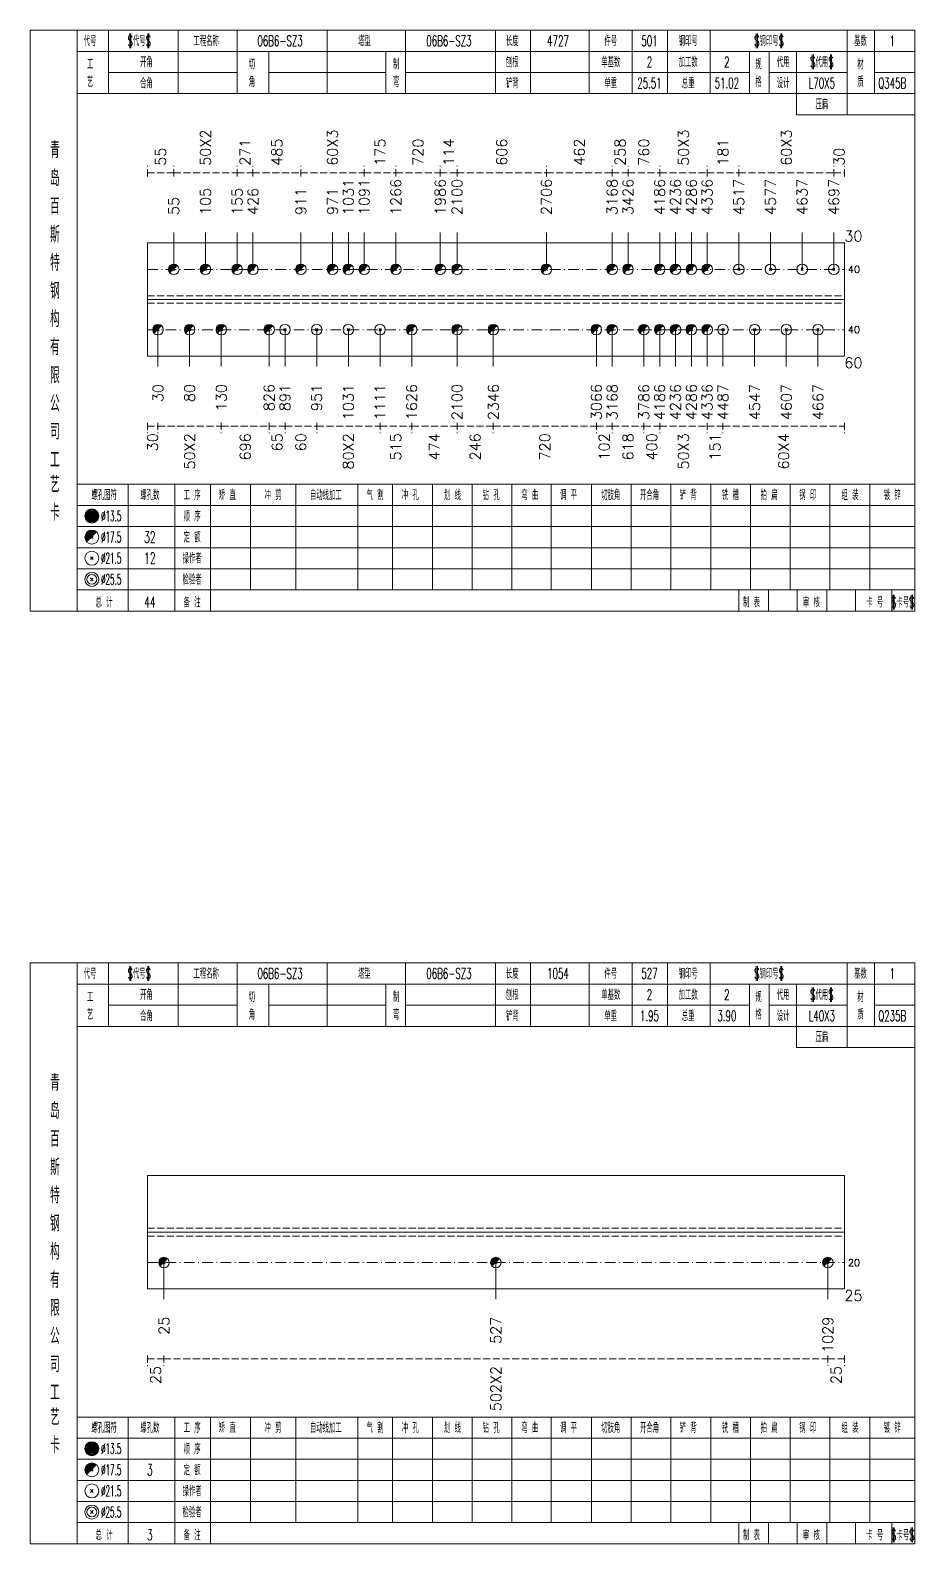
# Model space of a CAD drawing. Extents: x -533 to 8774, y 0 to 7979.
# Drawn here: x 1405.6 to 1657, y 4289.4 to 4719.4 of the extents above; entities that cross this region are included whole.
import ezdxf
from ezdxf.enums import TextEntityAlignment as Align

# ---------------------------------------------------------------- set-up
doc = ezdxf.new("R2010")
doc.units = 0
doc.header["$MEASUREMENT"] = 0
doc.linetypes.add('一点画线', pattern=[5.2, 3, -1, 0.2, -1])
doc.linetypes.add('虚线', pattern=[2.75, 2, -0.75])
doc.layers.get('0').update_dxf_attribs({"linetype": 'CONTINUOUS', "lineweight": 25})
for name, color, linetype, lineweight in [('1', 7, 'CONTINUOUS', 25), ('4', 7, 'CONTINUOUS', 25), ('5', 7, 'CONTINUOUS', 25)]:
    doc.layers.add(name, color=color, linetype=linetype, lineweight=lineweight)
doc.styles.get("Standard").update_dxf_attribs({"font": 'simplex.shx', "width": 0.7, "height": 3, "bigfont": 'gbhzfs.shx'})

# ---------------------------------------------------------------- blocks, each defined once
blk = doc.blocks.new('孔17.5')
at = {"layer": '5', "color": 7, "linetype": 'Continuous', "lineweight": 0}
for p, q in [((-0.2, -0.2), (0.2, 0.2)), ((-0.2, 0.2), (0.2, -0.2))]:
    blk.add_line(p, q, dxfattribs=at)
at = {"layer": '5', "color": 7, "linetype": 'Continuous', "lineweight": 13}
blk.add_circle((0, 0), 1, dxfattribs=at)
for radius in [0.9, 0.8, 0.7, 0.6, 0.5, 0.4, 0.3, 0.2, 0.1]:
    blk.add_arc((0, 0), radius, 45, 225, dxfattribs=at)
blk = doc.blocks.new('孔21.5')
at = {"layer": '5', "color": 7, "linetype": 'Continuous', "lineweight": 13}
for p, q in [((-0.2, -0.2), (0.2, 0.2)), ((0.2, -0.2), (-0.2, 0.2))]:
    blk.add_line(p, q, dxfattribs=at)
blk.add_circle((0, 0), 1, dxfattribs=at)

msp = doc.modelspace()

# ---------------------------------------------------------------- linework, layer by layer
at = {"color": 8, "linetype": '虚线', "lineweight": 9}
for p, q in [((1438.9, 4677.85), (1438.9, 4680.85)), ((1438.9, 4678.85), (1446.4, 4678.85)), ((1446.4, 4677.85), (1446.4, 4680.85)), ((1446.4, 4677.85), (1446.4, 4680.85)), ((1446.4, 4678.85), (1464.4, 4678.85)), ((1464.4, 4677.85), (1464.4, 4680.85)), ((1464.4, 4677.85), (1464.4, 4680.85)), ((1464.4, 4678.85), (1468.9, 4678.85)), ((1468.9, 4677.85), (1468.9, 4680.85)), ((1468.9, 4677.85), (1468.9, 4680.85)), ((1468.9, 4678.85), (1482.52, 4678.85)), ((1482.52, 4677.85), (1482.52, 4680.85)), ((1482.52, 4677.85), (1482.52, 4680.85)), ((1482.52, 4678.85), (1500.52, 4678.85)), ((1500.52, 4677.85), (1500.52, 4680.85)), ((1500.52, 4677.85), (1500.52, 4680.85)), ((1500.52, 4678.85), (1509.52, 4678.85)), ((1509.52, 4677.85), (1509.52, 4680.85)), ((1509.52, 4677.85), (1509.52, 4680.85)), ((1509.52, 4678.85), (1522.13, 4678.85)), ((1522.13, 4677.85), (1522.13, 4680.85)), ((1522.13, 4677.85), (1522.13, 4680.85)), ((1522.13, 4678.85), (1526.91, 4678.85)), ((1526.91, 4677.85), (1526.91, 4680.85)), ((1526.91, 4677.85), (1526.91, 4680.85)), ((1526.91, 4678.85), (1552.3, 4678.85)), ((1552.3, 4677.85), (1552.3, 4680.85)), ((1552.3, 4677.85), (1552.3, 4680.85)), ((1552.3, 4678.85), (1571, 4678.85)), ((1571, 4677.85), (1571, 4680.85)), ((1571, 4677.85), (1571, 4680.85)), ((1571, 4678.85), (1575.5, 4678.85)), ((1575.5, 4677.85), (1575.5, 4680.85)), ((1575.5, 4677.85), (1575.5, 4680.85)), ((1575.5, 4678.85), (1584.5, 4678.85)), ((1584.5, 4677.85), (1584.5, 4680.85)), ((1584.5, 4677.85), (1584.5, 4680.85)), ((1584.5, 4678.85), (1598, 4678.85)), ((1598, 4677.85), (1598, 4680.85)), ((1598, 4677.85), (1598, 4680.85)), ((1598, 4678.85), (1607, 4678.85)), ((1607, 4677.85), (1607, 4680.85)), ((1607, 4677.85), (1607, 4680.85)), ((1607, 4678.85), (1634, 4678.85)), ((1634, 4677.85), (1634, 4680.85)), ((1634, 4677.85), (1634, 4680.85)), ((1634, 4678.85), (1637, 4678.85)), ((1637, 4677.85), (1637, 4680.85)), ((1438.9, 4607.85), (1438.9, 4604.85)), ((1438.9, 4606.85), (1441.9, 4606.85)), ((1441.9, 4607.85), (1441.9, 4604.85)), ((1441.9, 4607.85), (1441.9, 4604.85)), ((1441.9, 4606.85), (1459.9, 4606.85)), ((1459.9, 4607.85), (1459.9, 4604.85)), ((1459.9, 4607.85), (1459.9, 4604.85)), ((1459.9, 4606.85), (1473.52, 4606.85)), ((1473.52, 4607.85), (1473.52, 4604.85)), ((1473.52, 4607.85), (1473.52, 4604.85)), ((1473.52, 4606.85), (1478.02, 4606.85)), ((1478.02, 4607.85), (1478.02, 4604.85)), ((1478.02, 4607.85), (1478.02, 4604.85)), ((1478.02, 4606.85), (1487.02, 4606.85)), ((1487.02, 4607.85), (1487.02, 4604.85)), ((1487.02, 4607.85), (1487.02, 4604.85)), ((1487.02, 4606.85), (1505.02, 4606.85)), ((1505.02, 4607.85), (1505.02, 4604.85)), ((1505.02, 4607.85), (1505.02, 4604.85)), ((1505.02, 4606.85), (1514.02, 4606.85)), ((1514.02, 4607.85), (1514.02, 4604.85)), ((1514.02, 4607.85), (1514.02, 4604.85)), ((1514.02, 4606.85), (1526.91, 4606.85)), ((1526.91, 4607.85), (1526.91, 4604.85)), ((1526.91, 4607.85), (1526.91, 4604.85)), ((1526.91, 4606.85), (1537.22, 4606.85)), ((1537.22, 4607.85), (1537.22, 4604.85)), ((1537.22, 4607.85), (1537.22, 4604.85)), ((1537.22, 4606.85), (1566.5, 4606.85)), ((1566.5, 4607.85), (1566.5, 4604.85)), ((1566.5, 4607.85), (1566.5, 4604.85)), ((1566.5, 4606.85), (1571, 4606.85)), ((1571, 4607.85), (1571, 4604.85)), ((1571, 4607.85), (1571, 4604.85)), ((1571, 4606.85), (1580, 4606.85)), ((1580, 4607.85), (1580, 4604.85)), ((1580, 4607.85), (1580, 4604.85)), ((1580, 4606.85), (1584.5, 4606.85)), ((1584.5, 4607.85), (1584.5, 4604.85)), ((1584.5, 4607.85), (1584.5, 4604.85)), ((1584.5, 4606.85), (1598, 4606.85)), ((1598, 4607.85), (1598, 4604.85)), ((1598, 4607.85), (1598, 4604.85)), ((1598, 4606.85), (1602.5, 4606.85)), ((1602.5, 4607.85), (1602.5, 4604.85)), ((1602.5, 4607.85), (1602.5, 4604.85)), ((1602.5, 4606.85), (1637, 4606.85)), ((1637, 4607.85), (1637, 4604.85)), ((1438.9, 4342.85), (1438.9, 4339.85)), ((1438.9, 4341.85), (1443.6, 4341.85)), ((1443.6, 4342.85), (1443.6, 4339.85)), ((1443.6, 4342.85), (1443.6, 4339.85)), ((1443.6, 4341.85), (1632.3, 4341.85)), ((1632.3, 4342.85), (1632.3, 4339.85)), ((1632.3, 4342.85), (1632.3, 4339.85)), ((1632.3, 4341.85), (1637, 4341.85)), ((1637, 4342.85), (1637, 4339.85))]:
    msp.add_line(p, q, dxfattribs=at)
at = {"color": 7, "linetype": 'Continuous', "lineweight": 13}
for p, q in [((1446.4, 4651.42), (1446.4, 4661.85)), ((1455.4, 4651.42), (1455.4, 4661.85)), ((1464.4, 4651.42), (1464.4, 4661.85)), ((1468.9, 4651.42), (1468.9, 4661.85)), ((1482.52, 4651.42), (1482.52, 4661.85)), ((1491.52, 4651.42), (1491.52, 4661.85)), ((1496.02, 4651.42), (1496.02, 4661.85)), ((1500.52, 4651.42), (1500.52, 4661.85)), ((1509.52, 4651.42), (1509.52, 4661.85)), ((1522.13, 4651.42), (1522.13, 4661.85)), ((1526.91, 4651.42), (1526.91, 4661.85)), ((1552.3, 4651.42), (1552.3, 4661.85)), ((1571, 4651.42), (1571, 4661.85)), ((1575.5, 4651.42), (1575.5, 4661.85)), ((1584.5, 4651.42), (1584.5, 4661.85)), ((1589, 4651.42), (1589, 4661.85)), ((1593.5, 4651.42), (1593.5, 4661.85)), ((1598, 4651.42), (1598, 4661.85)), ((1607, 4651.42), (1607, 4661.85)), ((1616, 4651.42), (1616, 4661.85)), ((1625, 4651.42), (1625, 4661.85)), ((1634, 4651.42), (1634, 4661.85)), ((1441.9, 4634.28), (1441.9, 4623.85)), ((1450.9, 4634.28), (1450.9, 4623.85)), ((1459.9, 4634.28), (1459.9, 4623.85)), ((1473.52, 4634.28), (1473.52, 4623.85)), ((1478.02, 4634.28), (1478.02, 4623.85)), ((1487.02, 4634.28), (1487.02, 4623.85)), ((1496.02, 4634.28), (1496.02, 4623.85)), ((1505.02, 4634.28), (1505.02, 4623.85)), ((1514.02, 4634.28), (1514.02, 4623.85)), ((1526.91, 4634.28), (1526.91, 4623.85)), ((1537.22, 4634.28), (1537.22, 4623.85)), ((1566.5, 4634.28), (1566.5, 4623.85)), ((1571, 4634.28), (1571, 4623.85)), ((1580, 4634.28), (1580, 4623.85)), ((1584.5, 4634.28), (1584.5, 4623.85)), ((1589, 4634.28), (1589, 4623.85)), ((1593.5, 4634.28), (1593.5, 4623.85)), ((1598, 4634.28), (1598, 4623.85)), ((1602.5, 4634.28), (1602.5, 4623.85)), ((1611.5, 4634.28), (1611.5, 4623.85)), ((1620.5, 4634.28), (1620.5, 4623.85)), ((1629.5, 4634.28), (1629.5, 4623.85)), ((1443.6, 4369.23), (1443.6, 4358.85)), ((1537.95, 4369.23), (1537.95, 4358.85)), ((1632.3, 4369.23), (1632.3, 4358.85))]:
    msp.add_line(p, q, dxfattribs=at)
at = {"color": 7, "linetype": 'Continuous', "lineweight": 18}
for p, q in [((1438.9, 4658.92), (1438.9, 4626.78)), ((1438.9, 4658.92), (1637, 4658.92)), ((1637, 4658.92), (1637, 4626.78)), ((1438.9, 4642.85), (1637, 4642.85)), ((1438.9, 4393.98), (1438.9, 4361.73)), ((1438.9, 4393.98), (1637, 4393.98)), ((1637, 4393.98), (1637, 4361.73)), ((1438.9, 4377.85), (1637, 4377.85))]:
    msp.add_line(p, q, dxfattribs=at)
at = {"color": 3, "linetype": '一点画线', "lineweight": 13}
for p, q in [((1438.9, 4651.42), (1637, 4651.42)), ((1438.9, 4634.28), (1637, 4634.28)), ((1438.9, 4369.23), (1637, 4369.23))]:
    msp.add_line(p, q, dxfattribs=at)
at = {"color": 1, "linetype": '虚线', "lineweight": 18}
for p, q in [((1438.9, 4643.92), (1637, 4643.92)), ((1438.9, 4641.78), (1637, 4641.78)), ((1438.9, 4378.98), (1637, 4378.98)), ((1438.9, 4376.73), (1637, 4376.73))]:
    msp.add_line(p, q, dxfattribs=at)
at = {"layer": '1', "color": 7, "linetype": 'Continuous', "lineweight": 18}
for p, q in [((1438.9, 4626.78), (1637, 4626.78)), ((1438.9, 4361.73), (1637, 4361.73))]:
    msp.add_line(p, q, dxfattribs=at)
at = {"layer": '4', "color": 1, "linetype": 'Continuous', "lineweight": 18}
for p, q in [((1418.9, 4554.35), (1418.9, 4719.35)), ((1427.8, 4701.35), (1427.8, 4719.35)), ((1447.6, 4701.35), (1447.6, 4719.35)), ((1464.4, 4701.35), (1464.4, 4719.35)), ((1490, 4701.35), (1490, 4719.35)), ((1512.3, 4701.35), (1512.3, 4719.35)), ((1537.8, 4701.35), (1537.8, 4719.35)), ((1547.8, 4701.35), (1547.8, 4719.35)), ((1564.5, 4701.35), (1564.5, 4719.35)), ((1576.7, 4701.35), (1576.7, 4719.35)), ((1586.7, 4701.35), (1586.7, 4719.35)), ((1598.9, 4701.35), (1598.9, 4719.35)), ((1637.8, 4695.35), (1637.8, 4719.35)), ((1645.6, 4701.35), (1645.6, 4719.35)), ((1418.9, 4713.35), (1657, 4713.35)), ((1473.4, 4701.35), (1473.4, 4713.35)), ((1506.7, 4701.35), (1506.7, 4713.35)), ((1610, 4701.35), (1610, 4713.35)), ((1615.6, 4701.35), (1615.6, 4713.35)), ((1623.4, 4695.35), (1623.4, 4713.35)), ((1427.8, 4707.35), (1464.4, 4707.35)), ((1473.4, 4707.35), (1506.7, 4707.35)), ((1512.3, 4707.35), (1610, 4707.35)), ((1615.6, 4707.35), (1637.8, 4707.35)), ((1645.6, 4707.35), (1657, 4707.35)), ((1418.9, 4701.35), (1657, 4701.35)), ((1623.4, 4695.35), (1657, 4695.35)), ((1418.9, 4590.35), (1657, 4590.35)), ((1433.4, 4554.35), (1433.4, 4590.35)), ((1446.7, 4554.35), (1446.7, 4590.35)), ((1456.8, 4554.35), (1456.8, 4590.35)), ((1468.2, 4560.35), (1468.2, 4590.35)), ((1481.1, 4560.35), (1481.1, 4590.35)), ((1498.7, 4560.35), (1498.7, 4590.35)), ((1508.6, 4560.35), (1508.6, 4590.35)), ((1519.9, 4560.35), (1519.9, 4590.35)), ((1531.2, 4560.35), (1531.2, 4590.35)), ((1542.5, 4560.35), (1542.5, 4590.35)), ((1553.7, 4560.35), (1553.7, 4590.35)), ((1565.1, 4560.35), (1565.1, 4590.35)), ((1576.4, 4560.35), (1576.4, 4590.35)), ((1587.7, 4560.35), (1587.7, 4590.35)), ((1599, 4560.35), (1599, 4590.35)), ((1610.3, 4560.35), (1610.3, 4590.35)), ((1621.6, 4560.35), (1621.6, 4590.35)), ((1632.9, 4560.35), (1632.9, 4590.35)), ((1644.2, 4560.35), (1644.2, 4590.35)), ((1418.9, 4584.35), (1657, 4584.35)), ((1418.9, 4578.35), (1657, 4578.35)), ((1418.9, 4572.35), (1657, 4572.35)), ((1418.9, 4566.35), (1657, 4566.35)), ((1418.9, 4560.35), (1657, 4560.35)), ((1607, 4554.35), (1607, 4560.35)), ((1615.4, 4554.35), (1615.4, 4560.35)), ((1623.6, 4554.35), (1623.6, 4560.35)), ((1632, 4554.35), (1632, 4560.35)), ((1640.2, 4554.35), (1640.2, 4560.35)), ((1650.5, 4554.35), (1650.5, 4560.35)), ((1418.9, 4289.35), (1418.9, 4454.35)), ((1427.8, 4436.35), (1427.8, 4454.35)), ((1447.6, 4436.35), (1447.6, 4454.35)), ((1464.4, 4436.35), (1464.4, 4454.35)), ((1490, 4436.35), (1490, 4454.35)), ((1512.3, 4436.35), (1512.3, 4454.35)), ((1537.8, 4436.35), (1537.8, 4454.35)), ((1547.8, 4436.35), (1547.8, 4454.35)), ((1564.5, 4436.35), (1564.5, 4454.35)), ((1576.7, 4436.35), (1576.7, 4454.35)), ((1586.7, 4436.35), (1586.7, 4454.35)), ((1598.9, 4436.35), (1598.9, 4454.35)), ((1637.8, 4430.35), (1637.8, 4454.35)), ((1645.6, 4436.35), (1645.6, 4454.35)), ((1418.9, 4448.35), (1657, 4448.35)), ((1473.4, 4436.35), (1473.4, 4448.35)), ((1506.7, 4436.35), (1506.7, 4448.35)), ((1610, 4436.35), (1610, 4448.35)), ((1615.6, 4436.35), (1615.6, 4448.35)), ((1623.4, 4430.35), (1623.4, 4448.35)), ((1427.8, 4442.35), (1464.4, 4442.35)), ((1473.4, 4442.35), (1506.7, 4442.35)), ((1512.3, 4442.35), (1610, 4442.35)), ((1615.6, 4442.35), (1637.8, 4442.35)), ((1645.6, 4442.35), (1657, 4442.35)), ((1418.9, 4436.35), (1657, 4436.35)), ((1623.4, 4430.35), (1657, 4430.35)), ((1418.9, 4325.35), (1657, 4325.35)), ((1433.4, 4289.35), (1433.4, 4325.35)), ((1446.7, 4289.35), (1446.7, 4325.35)), ((1456.8, 4289.35), (1456.8, 4325.35)), ((1468.2, 4295.35), (1468.2, 4325.35)), ((1481.1, 4295.35), (1481.1, 4325.35)), ((1498.7, 4295.35), (1498.7, 4325.35)), ((1508.6, 4295.35), (1508.6, 4325.35)), ((1519.9, 4295.35), (1519.9, 4325.35)), ((1531.2, 4295.35), (1531.2, 4325.35)), ((1542.5, 4295.35), (1542.5, 4325.35)), ((1553.7, 4295.35), (1553.7, 4325.35)), ((1565.1, 4295.35), (1565.1, 4325.35)), ((1576.4, 4295.35), (1576.4, 4325.35)), ((1587.7, 4295.35), (1587.7, 4325.35)), ((1599, 4295.35), (1599, 4325.35)), ((1610.3, 4295.35), (1610.3, 4325.35)), ((1621.6, 4295.35), (1621.6, 4325.35)), ((1632.9, 4295.35), (1632.9, 4325.35)), ((1644.2, 4295.35), (1644.2, 4325.35)), ((1418.9, 4319.35), (1657, 4319.35)), ((1418.9, 4313.35), (1657, 4313.35)), ((1418.9, 4307.35), (1657, 4307.35)), ((1418.9, 4301.35), (1657, 4301.35)), ((1418.9, 4295.35), (1657, 4295.35)), ((1607, 4289.35), (1607, 4295.35)), ((1615.4, 4289.35), (1615.4, 4295.35)), ((1623.6, 4289.35), (1623.6, 4295.35)), ((1632, 4289.35), (1632, 4295.35)), ((1640.2, 4289.35), (1640.2, 4295.35)), ((1650.5, 4289.35), (1650.5, 4295.35))]:
    msp.add_line(p, q, dxfattribs=at)
at = {"layer": '4', "color": 7, "linetype": 'Continuous', "lineweight": 13}
for p, q in [((1422.9, 4581.15), (1423.3, 4581.55)), ((1423.3, 4581.15), (1422.9, 4581.55)), ((1422.7, 4568.95), (1423.5, 4569.75)), ((1423.5, 4568.95), (1422.7, 4569.75)), ((1422.7, 4562.95), (1423.5, 4563.75)), ((1423.5, 4562.95), (1422.7, 4563.75)), ((1422.9, 4316.15), (1423.3, 4316.55)), ((1423.3, 4316.15), (1422.9, 4316.55)), ((1422.7, 4303.95), (1423.5, 4304.75)), ((1423.5, 4303.95), (1422.7, 4304.75)), ((1422.7, 4297.95), (1423.5, 4298.75)), ((1423.5, 4297.95), (1422.7, 4298.75))]:
    msp.add_line(p, q, dxfattribs=at)
at = {"layer": '4', "color": 7, "linetype": 'Continuous', "lineweight": 0}
for p, q in [((1422.7, 4574.95), (1423.5, 4575.75)), ((1422.7, 4575.75), (1423.5, 4574.95)), ((1422.7, 4309.95), (1423.5, 4310.75)), ((1422.7, 4310.75), (1423.5, 4309.95))]:
    msp.add_line(p, q, dxfattribs=at)
at = {"layer": '4', "color": 4, "linetype": 'Continuous', "lineweight": 18}
msp.add_lwpolyline([(1405.6, 4719.35), (1405.6, 4554.35), (1657, 4554.35), (1657, 4719.35)], close=True, dxfattribs=at)
at = {"layer": '4', "color": 1, "linetype": 'Continuous', "lineweight": 18}
msp.add_lwpolyline([(1405.6, 4454.35), (1405.6, 4289.35), (1657, 4289.35), (1657, 4454.35)], close=True, dxfattribs=at)
at = {"layer": '4', "color": 7, "linetype": 'Continuous', "lineweight": 13}
for centre, radius in [((1423.1, 4581.35), 2), ((1423.1, 4581.35), 1.8), ((1423.1, 4581.35), 1.6), ((1423.1, 4581.35), 1.4), ((1423.1, 4581.35), 1.2), ((1423.1, 4581.35), 1), ((1423.1, 4581.35), 0.8), ((1423.1, 4581.35), 0.6), ((1423.1, 4581.35), 0.4), ((1423.1, 4581.35), 0.2), ((1423.1, 4575.35), 2), ((1423.1, 4569.35), 2), ((1423.1, 4563.35), 2), ((1423.1, 4563.35), 1.4), ((1423.1, 4316.35), 2), ((1423.1, 4316.35), 1.8), ((1423.1, 4316.35), 1.6), ((1423.1, 4316.35), 1.4), ((1423.1, 4316.35), 1.2), ((1423.1, 4316.35), 1), ((1423.1, 4316.35), 0.8), ((1423.1, 4316.35), 0.6), ((1423.1, 4316.35), 0.4), ((1423.1, 4316.35), 0.2), ((1423.1, 4310.35), 2), ((1423.1, 4304.35), 2), ((1423.1, 4298.35), 2), ((1423.1, 4298.35), 1.4)]:
    msp.add_circle(centre, radius, dxfattribs=at)
for centre, radius in [((1423.1, 4575.35), 1.8), ((1423.1, 4575.35), 1.6), ((1423.1, 4575.35), 1.4), ((1423.1, 4575.35), 1.2), ((1423.1, 4575.35), 1), ((1423.1, 4575.35), 0.8), ((1423.1, 4575.35), 0.6), ((1423.1, 4575.35), 0.4), ((1423.1, 4575.35), 0.2), ((1423.1, 4310.35), 1.8), ((1423.1, 4310.35), 1.6), ((1423.1, 4310.35), 1.4), ((1423.1, 4310.35), 1.2), ((1423.1, 4310.35), 1), ((1423.1, 4310.35), 0.8), ((1423.1, 4310.35), 0.6), ((1423.1, 4310.35), 0.4), ((1423.1, 4310.35), 0.2)]:
    msp.add_arc(centre, radius, 45, 225, dxfattribs=at)

# ---------------------------------------------------------------- block references
at = {"color": 7, "linetype": 'Continuous', "lineweight": 13, "xscale": 1.5, "yscale": 1.5, "zscale": 1.5}
for name, p in [('孔17.5', (1446.4, 4651.42)), ('孔17.5', (1455.4, 4651.42)), ('孔17.5', (1464.4, 4651.42)), ('孔17.5', (1468.9, 4651.42)), ('孔17.5', (1482.52, 4651.42)), ('孔17.5', (1491.52, 4651.42)), ('孔17.5', (1496.02, 4651.42)), ('孔17.5', (1500.52, 4651.42)), ('孔17.5', (1509.52, 4651.42)), ('孔17.5', (1522.13, 4651.42)), ('孔17.5', (1526.91, 4651.42)), ('孔17.5', (1552.3, 4651.42)), ('孔17.5', (1571, 4651.42)), ('孔17.5', (1575.5, 4651.42)), ('孔17.5', (1584.5, 4651.42)), ('孔17.5', (1589, 4651.42)), ('孔17.5', (1593.5, 4651.42)), ('孔17.5', (1598, 4651.42)), ('孔21.5', (1607, 4651.42)), ('孔21.5', (1616, 4651.42)), ('孔21.5', (1625, 4651.42)), ('孔21.5', (1634, 4651.42))]:
    msp.add_blockref(name, p, dxfattribs=at)
at = {"layer": '1', "color": 7, "linetype": 'Continuous', "lineweight": 13, "xscale": 1.5, "yscale": 1.5, "zscale": 1.5}
for name, p in [('孔17.5', (1441.9, 4634.28)), ('孔17.5', (1450.9, 4634.28)), ('孔17.5', (1459.9, 4634.28)), ('孔17.5', (1473.52, 4634.28)), ('孔21.5', (1478.02, 4634.28)), ('孔21.5', (1487.02, 4634.28)), ('孔21.5', (1496.02, 4634.28)), ('孔21.5', (1505.02, 4634.28)), ('孔17.5', (1514.02, 4634.28)), ('孔17.5', (1526.91, 4634.28)), ('孔17.5', (1537.22, 4634.28)), ('孔17.5', (1566.5, 4634.28)), ('孔17.5', (1571, 4634.28)), ('孔17.5', (1580, 4634.28)), ('孔17.5', (1584.5, 4634.28)), ('孔17.5', (1589, 4634.28)), ('孔17.5', (1593.5, 4634.28)), ('孔17.5', (1598, 4634.28)), ('孔21.5', (1602.5, 4634.28)), ('孔21.5', (1611.5, 4634.28)), ('孔21.5', (1620.5, 4634.28)), ('孔21.5', (1629.5, 4634.28)), ('孔17.5', (1443.6, 4369.23)), ('孔17.5', (1537.95, 4369.23)), ('孔17.5', (1632.3, 4369.23))]:
    msp.add_blockref(name, p, dxfattribs=at)

# ---------------------------------------------------------------- texts
at = {"color": 8, "linetype": 'Continuous', "lineweight": 9}
for s, p in [('50X2', (1455.4, 4680.85)), ('271', (1466.65, 4680.85)), ('485', (1475.71, 4680.85)), ('60X3', (1491.52, 4680.85)), ('175', (1505.02, 4680.85)), ('720', (1515.82, 4680.85)), ('114', (1524.52, 4680.85)), ('606', (1539.61, 4680.85)), ('462', (1561.65, 4680.85)), ('258', (1573.25, 4680.85)), ('760', (1580, 4680.85)), ('50X3', (1591.25, 4680.85)), ('181', (1602.5, 4680.85)), ('60X3', (1620.5, 4680.85)), ('55', (1442.65, 4680.85)), ('30', (1635.5, 4680.85))]:
    msp.add_text(s, height=3, rotation=90, dxfattribs=at).set_placement(p, align=Align.MIDDLE_LEFT)
at = {"color": 7, "linetype": 'Continuous', "lineweight": 13}
for s, p in [('105', (1455.4, 4666.85)), ('155', (1464.4, 4666.85)), ('426', (1468.9, 4666.85)), ('1031', (1496.02, 4666.85)), ('1091', (1500.52, 4666.85)), ('1266', (1509.52, 4666.85)), ('1986', (1522.13, 4666.85)), ('2100', (1526.91, 4666.85)), ('2706', (1552.3, 4666.85)), ('3168', (1571, 4666.85)), ('3426', (1575.5, 4666.85)), ('4186', (1584.5, 4666.85)), ('4236', (1589, 4666.85)), ('4286', (1593.5, 4666.85)), ('4336', (1598, 4666.85)), ('4517', (1607, 4666.85)), ('4577', (1616, 4666.85)), ('4637', (1625, 4666.85)), ('4697', (1634, 4666.85)), ('55', (1446.4, 4666.85)), ('911', (1482.52, 4666.85)), ('971', (1491.52, 4666.85))]:
    msp.add_text(s, height=3, rotation=90, dxfattribs=at).set_placement(p, align=Align.MIDDLE_LEFT)
for s, height, p in [('30', 3, (1637, 4660.85)), ('40', 2, (1638, 4651.42)), ('40', 2, (1638, 4634.28)), ('20', 2, (1638, 4369.23))]:
    msp.add_text(s, height=height, dxfattribs=at).set_placement(p, align=Align.MIDDLE_LEFT)
at = {"color": 8, "linetype": 'Continuous', "lineweight": 9}
for s, p in [('30', (1440.4, 4604.85)), ('50X2', (1450.9, 4604.85)), ('696', (1466.71, 4604.85)), ('65', (1475.77, 4604.85)), ('60', (1482.52, 4604.85)), ('80X2', (1496.02, 4604.85)), ('515', (1509.52, 4604.85)), ('474', (1520.46, 4604.85)), ('246', (1532.06, 4604.85)), ('720', (1551.86, 4604.85)), ('102', (1568.75, 4604.85)), ('618', (1575.5, 4604.85)), ('400', (1582.25, 4604.85)), ('50X3', (1591.25, 4604.85)), ('151', (1600.25, 4604.85)), ('60X4', (1619.75, 4604.85)), ('25', (1441.25, 4339.85)), ('502X2', (1537.95, 4339.85)), ('25', (1634.65, 4339.85))]:
    msp.add_text(s, height=3, rotation=90, dxfattribs=at).set_placement(p, align=Align.MIDDLE_RIGHT)
at = {"layer": '1', "color": 7, "linetype": 'Continuous', "lineweight": 13}
for s, p in [('60', (1637, 4624.85)), ('25', (1637, 4359.85))]:
    msp.add_text(s, height=3, dxfattribs=at).set_placement(p, align=Align.MIDDLE_LEFT)
for s, p in [('30', (1441.9, 4618.85)), ('80', (1450.9, 4618.85)), ('130', (1459.9, 4618.85)), ('826', (1473.52, 4618.85)), ('1626', (1514.02, 4618.85)), ('2100', (1526.91, 4618.85)), ('2346', (1537.22, 4618.85)), ('3066', (1566.5, 4618.85)), ('3168', (1571, 4618.85)), ('3786', (1580, 4618.85)), ('4186', (1584.5, 4618.85)), ('4236', (1589, 4618.85)), ('4286', (1593.5, 4618.85)), ('4336', (1598, 4618.85)), ('4487', (1602.5, 4618.85)), ('4547', (1611.5, 4618.85)), ('4607', (1620.5, 4618.85)), ('4667', (1629.5, 4618.85)), ('891', (1478.02, 4618.85)), ('951', (1487.02, 4618.85)), ('1031', (1496.02, 4618.85)), ('1111', (1505.02, 4618.85)), ('25', (1443.6, 4353.85)), ('527', (1537.95, 4353.85)), ('1029', (1632.3, 4353.85))]:
    msp.add_text(s, height=3, rotation=90, dxfattribs=at).set_placement(p, align=Align.MIDDLE_RIGHT)
at = {"layer": '4', "color": 1, "linetype": 'Continuous', "lineweight": 13}
for s, height, width, p in [('代号', 3, 0.6, (1422.6, 4716.35)), ('$代号$', 3, 0.6, (1436.6, 4716.35)), ('工程名称', 3, 0.6, (1455.6, 4716.35)), ('06B6-SZ3', 3, 0.6, (1476.6, 4716.35)), ('塔型', 3, 0.6, (1500.6, 4716.35)), ('06B6-SZ3', 3, 0.6, (1524.6, 4716.35)), ('长度', 3, 0.6, (1542.6, 4716.35)), ('4727', 3, 0.6, (1555.6, 4716.35)), ('件号', 3, 0.6, (1570.6, 4716.35)), ('501', 3, 0.6, (1581.6, 4716.35)), ('钢印号', 3, 0.6, (1592.6, 4716.35)), ('$钢印号$', 3, 0.6, (1615.6, 4716.35)), ('基数', 3, 0.6, (1641.6, 4716.35)), ('1', 3, 0.6, (1650.6, 4716.35)), ('工', 3, 0.6, (1422.6, 4709.75)), ('开角', 3, 0.6, (1438.6, 4710.35)), ('切', 3, 0.6, (1468.6, 4709.75)), ('制', 3, 0.6, (1509.6, 4709.75)), ('刨根', 3, 0.6, (1542.6, 4710.35)), ('单基数', 3, 0.6, (1570.6, 4710.35)), ('2', 3, 0.6, (1581.6, 4710.35)), ('加工数', 3, 0.6, (1592.6, 4710.35)), ('2', 3, 0.6, (1603.6, 4710.35)), ('规', 3, 0.6, (1612.6, 4709.75)), ('代用', 3, 0.6, (1619.6, 4710.35)), ('$代用$', 3, 0.6, (1630.6, 4710.35)), ('材', 3, 0.6, (1641.6, 4709.75)), ('艺', 3, 0.6, (1422.6, 4704.75)), ('合角', 3, 0.6, (1438.6, 4704.35)), ('角', 3, 0.6, (1468.6, 4704.75)), ('弯', 3, 0.6, (1509.6, 4704.75)), ('铲背', 3, 0.6, (1542.6, 4704.35)), ('单重', 3, 0.6, (1570.6, 4704.35)), ('25.51', 3, 0.6, (1581.6, 4704.35)), ('总重', 3, 0.6, (1592.6, 4704.35)), ('51.02', 3, 0.6, (1603.6, 4704.35)), ('格', 3, 0.6, (1612.6, 4704.75)), ('设计', 3, 0.6, (1619.6, 4704.35)), ('L70X5', 3, 0.6, (1630.6, 4704.35)), ('质', 3, 0.6, (1641.6, 4704.75)), ('Q345B', 3, 0.6, (1650.6, 4704.35)), ('压扁', 3, 0.6, (1630.6, 4698.35)), ('青', 4.6, 0.8, (1412.6, 4685.35)), ('岛', 4.6, 0.8, (1412.6, 4677.35)), ('百', 4.6, 0.8, (1412.6, 4669.35)), ('斯', 4.6, 0.8, (1412.6, 4661.35)), ('特', 4.6, 0.8, (1412.6, 4653.35)), ('钢', 4.6, 0.8, (1412.6, 4645.35)), ('构', 4.6, 0.8, (1412.6, 4637.35)), ('有', 4.6, 0.8, (1412.6, 4629.35)), ('限', 4.6, 0.8, (1412.6, 4621.35)), ('公', 4.6, 0.8, (1412.6, 4613.35)), ('司', 4.6, 0.8, (1412.6, 4605.35)), ('工', 4.6, 0.8, (1412.6, 4597.35)), ('艺', 4.6, 0.8, (1412.6, 4590.35)), ('螺孔图符', 3, 0.6, (1426.6, 4587.35)), ('螺孔数', 3, 0.6, (1439.6, 4587.35)), ('工 序', 3, 0.6, (1451.6, 4587.35)), ('矫 直', 3, 0.6, (1461.6, 4587.35)), ('冲 剪', 3, 0.6, (1474.6, 4587.35)), ('自动线加工', 3, 0.6, (1489.6, 4587.35)), ('气 割', 3, 0.6, (1503.6, 4587.35)), ('冲 孔', 3, 0.6, (1513.6, 4587.35)), ('划 线', 3, 0.6, (1525.6, 4587.35)), ('钻 孔', 3, 0.6, (1536.6, 4587.35)), ('弯 曲', 3, 0.6, (1547.6, 4587.35)), ('调 平', 3, 0.6, (1558.6, 4587.35)), ('切肢角', 3, 0.6, (1570.6, 4587.35)), ('开合角', 3, 0.6, (1581.6, 4587.35)), ('铲 背', 3, 0.6, (1592.6, 4587.35)), ('铣 槽', 3, 0.6, (1604.6, 4587.35)), ('拍 扁', 3, 0.6, (1615.6, 4587.35)), ('钢 印', 3, 0.6, (1626.6, 4587.35)), ('组 装', 3, 0.6, (1638.6, 4587.35)), ('镀 锌', 3, 0.6, (1650.6, 4587.35)), ('卡', 4.6, 0.8, (1412.6, 4582.35)), ('%%C13.5', 3, 0.5, (1428.6, 4581.35)), ('顺 序', 3, 0.6, (1451.6, 4581.35)), ('%%C17.5', 3, 0.5, (1428.6, 4575.35)), ('32', 3.2, 0.6, (1439.6, 4575.35)), ('定 额', 3, 0.6, (1451.6, 4575.35)), ('12', 3.2, 0.6, (1439.6, 4569.35)), ('操作者', 3, 0.6, (1451.6, 4569.35)), ('%%C21.5', 3, 0.5, (1428.6, 4569.35)), ('%%C25.5', 3, 0.5, (1428.6, 4563.35)), ('检验者', 3, 0.6, (1451.6, 4563.35)), ('总 计', 3, 0.6, (1426.6, 4556.85)), ('44', 3, 0.6, (1439.6, 4556.85)), ('备 注', 3, 0.6, (1451.6, 4556.85)), ('制 表', 3, 0.6, (1610.6, 4556.85)), ('审 核', 3, 0.6, (1627.6, 4556.85)), ('卡 号', 3, 0.6, (1645.6, 4556.85)), ('$卡号$', 3, 0.6, (1653.6, 4556.85)), ('代号', 3, 0.6, (1422.6, 4451.35)), ('$代号$', 3, 0.6, (1436.6, 4451.35)), ('工程名称', 3, 0.6, (1455.6, 4451.35)), ('06B6-SZ3', 3, 0.6, (1476.6, 4451.35)), ('塔型', 3, 0.6, (1500.6, 4451.35)), ('06B6-SZ3', 3, 0.6, (1524.6, 4451.35)), ('长度', 3, 0.6, (1542.6, 4451.35)), ('1054', 3, 0.6, (1555.6, 4451.35)), ('件号', 3, 0.6, (1570.6, 4451.35)), ('527', 3, 0.6, (1581.6, 4451.35)), ('钢印号', 3, 0.6, (1592.6, 4451.35)), ('$钢印号$', 3, 0.6, (1615.6, 4451.35)), ('基数', 3, 0.6, (1641.6, 4451.35)), ('1', 3, 0.6, (1650.6, 4451.35)), ('开角', 3, 0.6, (1438.6, 4445.35)), ('切', 3, 0.6, (1468.6, 4444.75)), ('制', 3, 0.6, (1509.6, 4444.75)), ('刨根', 3, 0.6, (1542.6, 4445.35)), ('单基数', 3, 0.6, (1570.6, 4445.35)), ('2', 3, 0.6, (1581.6, 4445.35)), ('加工数', 3, 0.6, (1592.6, 4445.35)), ('2', 3, 0.6, (1603.6, 4445.35)), ('规', 3, 0.6, (1612.6, 4444.75)), ('代用', 3, 0.6, (1619.6, 4445.35)), ('$代用$', 3, 0.6, (1630.6, 4445.35)), ('材', 3, 0.6, (1641.6, 4444.75)), ('工', 3, 0.6, (1422.6, 4444.75)), ('艺', 3, 0.6, (1422.6, 4439.75)), ('合角', 3, 0.6, (1438.6, 4439.35)), ('角', 3, 0.6, (1468.6, 4439.75)), ('弯', 3, 0.6, (1509.6, 4439.75)), ('铲背', 3, 0.6, (1542.6, 4439.35)), ('单重', 3, 0.6, (1570.6, 4439.35)), ('1.95', 3, 0.6, (1581.6, 4439.35)), ('总重', 3, 0.6, (1592.6, 4439.35)), ('3.90', 3, 0.6, (1603.6, 4439.35)), ('格', 3, 0.6, (1612.6, 4439.75)), ('设计', 3, 0.6, (1619.6, 4439.35)), ('L40X3', 3, 0.6, (1630.6, 4439.35)), ('质', 3, 0.6, (1641.6, 4439.75)), ('Q235B', 3, 0.6, (1650.6, 4439.35)), ('压扁', 3, 0.6, (1630.6, 4433.35)), ('青', 4.6, 0.8, (1412.6, 4420.35)), ('岛', 4.6, 0.8, (1412.6, 4412.35)), ('百', 4.6, 0.8, (1412.6, 4404.35)), ('斯', 4.6, 0.8, (1412.6, 4396.35)), ('特', 4.6, 0.8, (1412.6, 4388.35)), ('钢', 4.6, 0.8, (1412.6, 4380.35)), ('构', 4.6, 0.8, (1412.6, 4372.35)), ('有', 4.6, 0.8, (1412.6, 4364.35)), ('限', 4.6, 0.8, (1412.6, 4356.35)), ('公', 4.6, 0.8, (1412.6, 4348.35)), ('司', 4.6, 0.8, (1412.6, 4340.35)), ('工', 4.6, 0.8, (1412.6, 4332.35)), ('艺', 4.6, 0.8, (1412.6, 4325.35)), ('螺孔图符', 3, 0.6, (1426.6, 4322.35)), ('螺孔数', 3, 0.6, (1439.6, 4322.35)), ('工 序', 3, 0.6, (1451.6, 4322.35)), ('矫 直', 3, 0.6, (1461.6, 4322.35)), ('冲 剪', 3, 0.6, (1474.6, 4322.35)), ('自动线加工', 3, 0.6, (1489.6, 4322.35)), ('气 割', 3, 0.6, (1503.6, 4322.35)), ('冲 孔', 3, 0.6, (1513.6, 4322.35)), ('划 线', 3, 0.6, (1525.6, 4322.35)), ('钻 孔', 3, 0.6, (1536.6, 4322.35)), ('弯 曲', 3, 0.6, (1547.6, 4322.35)), ('调 平', 3, 0.6, (1558.6, 4322.35)), ('切肢角', 3, 0.6, (1570.6, 4322.35)), ('开合角', 3, 0.6, (1581.6, 4322.35)), ('铲 背', 3, 0.6, (1592.6, 4322.35)), ('铣 槽', 3, 0.6, (1604.6, 4322.35)), ('拍 扁', 3, 0.6, (1615.6, 4322.35)), ('钢 印', 3, 0.6, (1626.6, 4322.35)), ('组 装', 3, 0.6, (1638.6, 4322.35)), ('镀 锌', 3, 0.6, (1650.6, 4322.35)), ('卡', 4.6, 0.8, (1412.6, 4317.35)), ('%%C13.5', 3, 0.5, (1428.6, 4316.35)), ('顺 序', 3, 0.6, (1451.6, 4316.35)), ('%%C17.5', 3, 0.5, (1428.6, 4310.35)), ('3', 3.2, 0.6, (1439.6, 4310.35)), ('定 额', 3, 0.6, (1451.6, 4310.35)), ('%%C21.5', 3, 0.5, (1428.6, 4304.35)), ('操作者', 3, 0.6, (1451.6, 4304.35)), ('检验者', 3, 0.6, (1451.6, 4298.35)), ('%%C25.5', 3, 0.5, (1428.6, 4298.35)), ('总 计', 3, 0.6, (1426.6, 4291.85)), ('3', 3, 0.6, (1439.6, 4291.85)), ('备 注', 3, 0.6, (1451.6, 4291.85)), ('制 表', 3, 0.6, (1610.6, 4291.85)), ('审 核', 3, 0.6, (1627.6, 4291.85)), ('卡 号', 3, 0.6, (1645.6, 4291.85)), ('$卡号$', 3, 0.6, (1653.6, 4291.85))]:
    msp.add_text(s, height=height, dxfattribs=dict(at, width=width)).set_placement(p, align=Align.MIDDLE_CENTER)

doc.saveas('drawing.dxf')
